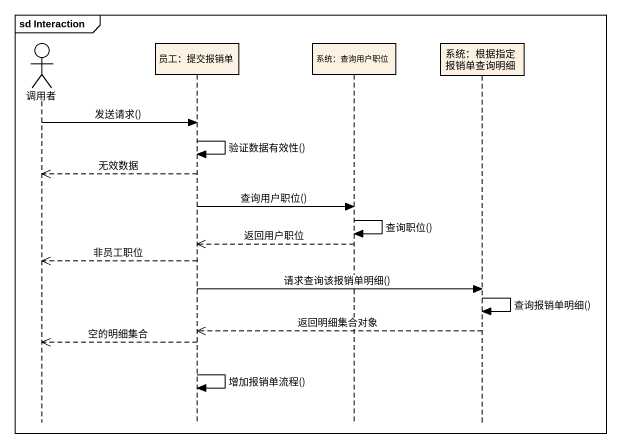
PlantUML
@startuml
mainframe sd Interaction
hide footbox
actor 调用者
participant "员工：提交报销单" as 员工_提交报销单
participant "系统：查询用户职位" as 系统_查询用户职位
participant "系统：根据指定报销单查询明细" as 系统_根据指定报销单查询明细

调用者 -> 员工_提交报销单 : 发送请求()
员工_提交报销单 -> 员工_提交报销单 : 验证数据有效性()
员工_提交报销单 -->> 调用者 : 无效数据
员工_提交报销单 -> 系统_查询用户职位 : 查询用户职位()
系统_查询用户职位 -> 系统_查询用户职位 : 查询职位()
系统_查询用户职位 -->> 员工_提交报销单 : 返回用户职位
员工_提交报销单 -->> 调用者 : 非员工职位
员工_提交报销单 -> 系统_根据指定报销单查询明细 : 请求查询该报销单明细()
系统_根据指定报销单查询明细 -> 系统_根据指定报销单查询明细 : 查询报销单明细()
系统_根据指定报销单查询明细 -->> 员工_提交报销单 : 返回明细集合对象
员工_提交报销单 -->> 调用者 : 空的明细集合
员工_提交报销单 -> 员工_提交报销单 : 增加报销单流程()
@enduml
